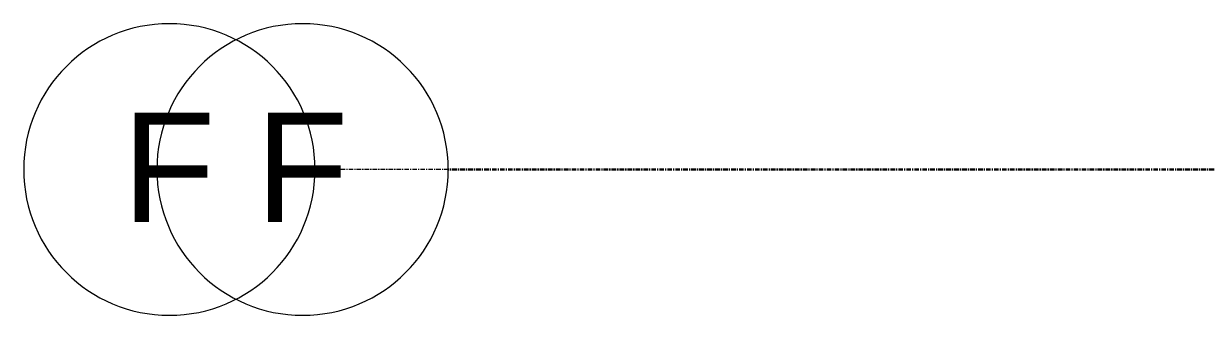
# Model space of a CAD drawing. Header units: inches. Extents: x -4124 to -1807, y 9775 to 11251.
# Drawn here: x -4123.6 to -3993.7, y 10151.2 to 10183.2 of the extents above; entities that cross this region are included whole.
import ezdxf

# ---------------------------------------------------------------- set-up
doc = ezdxf.new("R2010")
doc.units = ezdxf.units.IN
doc.header["$MEASUREMENT"] = 0
doc.linetypes.add('Grid Line 1_2_', pattern=[0.875, 0.5, -0.125, 0.125, -0.125])
doc.linetypes.add('Grid Line 1_2__2_', pattern=[0.875, 0.5, -0.125, 0.125, -0.125])
for name, color, linetype, lineweight in [('0-1', 7, 'Continuous', 5), ('0-4', 165, 'Continuous', 5), ('0-5', 155, 'Continuous', 5), ('S-GRID-1', 1, 'Grid Line 1_2_', 9), ('S-GRID-2', 1, 'Grid Line 1_2__2_', 30), ('S-GRID-IDEN', 1, 'Continuous', 9), ('S-GRID-IDEN-1', 147, 'Continuous', 9)]:
    doc.layers.add(name, color=color, linetype=linetype, lineweight=lineweight)
doc.styles.add('Arial', font='arial.ttf', dxfattribs={"height": 12})

# ---------------------------------------------------------------- blocks, each defined once
blk = doc.blocks.new('Grid - Grid Head - Circle-50561-ENLARGED FLOOR PLAN - BASEMENT - WEST')
at = {"layer": 'S-GRID-IDEN-1'}
for start, end in [(360, 180), (180, 360)]:
    blk.add_arc((0, 0), 0.25, start, end, dxfattribs=at)
blk = doc.blocks.new('CTR - 1st Phase - Shell_rvt-1-ENLARGED FLOOR PLAN - BASEMENT - WEST')
at = {"layer": 'S-GRID-1'}
blk.add_line((-1807.14, 10167.19), (-4091.58, 10167.19), dxfattribs=at)
at = {"layer": '0-4', "xscale": 63.99999999999997, "yscale": 63.99999999999997, "zscale": 63.99999999999997, "rotation": 89.99999999999987}
blk.add_blockref('Grid - Grid Head - Circle-50561-ENLARGED FLOOR PLAN - BASEMENT - WEST', (-4107.58, 10167.19), dxfattribs=at)
at = {"layer": 'S-GRID-IDEN', "insert": (-4112.77, 10173.44), "char_height": 12, "width": 12.524, "attachment_point": 1, "style": 'Arial'}
blk.add_mtext('F', dxfattribs=at)
blk = doc.blocks.new('Grid - Grid Head - Circle-1738874-ENLARGED FLOOR PLAN - BASEMENT - WEST')
at = {"layer": 'S-GRID-IDEN-1'}
for start, end in [(360, 180), (180, 360)]:
    blk.add_arc((0, 0), 0.25, start, end, dxfattribs=at)
blk = doc.blocks.new('CTR - 1st Phase - Structure_rvt-1-ENLARGED FLOOR PLAN - BASEMENT - WEST')
at = {"layer": 'S-GRID-2'}
blk.add_line((-1807.14, 10167.19), (-4076.95, 10167.19), dxfattribs=at)
at = {"layer": '0-5', "xscale": 63.99999999999997, "yscale": 63.99999999999997, "zscale": 63.99999999999997, "rotation": 89.99999999999986}
blk.add_blockref('Grid - Grid Head - Circle-1738874-ENLARGED FLOOR PLAN - BASEMENT - WEST', (-4092.95, 10167.19), dxfattribs=at)
at = {"layer": 'S-GRID-IDEN', "insert": (-4098.14, 10173.44), "char_height": 12, "width": 12.524, "attachment_point": 1, "style": 'Arial'}
blk.add_mtext('F', dxfattribs=at)

msp = doc.modelspace()

# ---------------------------------------------------------------- block references
at = {"layer": '0-1'}
for name in ['CTR - 1st Phase - Shell_rvt-1-ENLARGED FLOOR PLAN - BASEMENT - WEST', 'CTR - 1st Phase - Structure_rvt-1-ENLARGED FLOOR PLAN - BASEMENT - WEST']:
    msp.add_blockref(name, (0, 0), dxfattribs=at)

doc.saveas('drawing.dxf')
